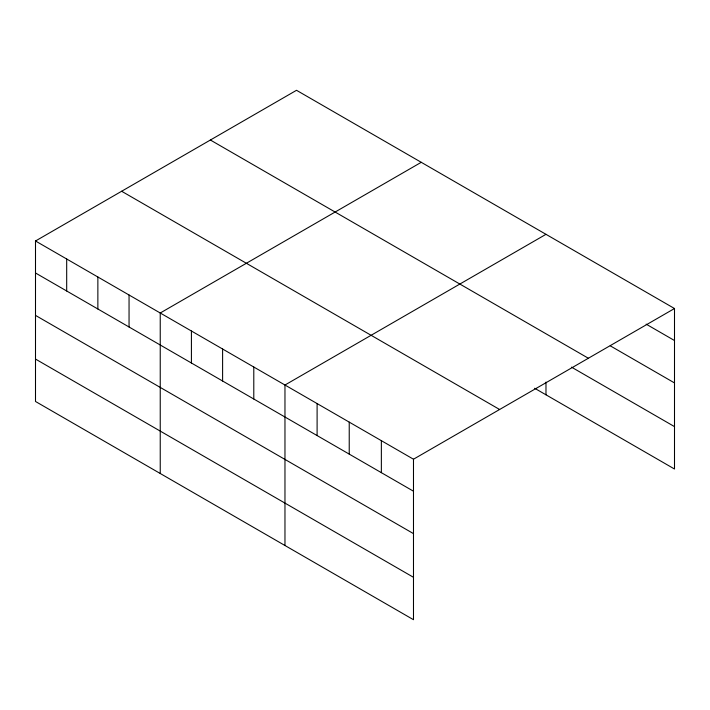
<?xml version="1.0" encoding="UTF-8"?>
<svg xmlns="http://www.w3.org/2000/svg" width="710" height="710" viewBox="0 0 710 710"><rect width="100%" height="100%" fill="white"/><g stroke="black" fill="none" stroke-linecap="round" stroke-linejoin="round"><path stroke-width="1.06" d="M35.5 240.992L413.486 459.219L413.486 619.706L35.5 401.478L35.5 240.992L296.514 90.294L674.5 308.522L674.5 469.008L534.648 388.264M421.252 162.306L160.238 313.003L160.238 473.49M545.981 234.327L284.967 385.024L284.967 545.511M413.486 459.219L674.5 308.522M646.153 324.15L674.5 340.525M610.245 345.823L674.5 382.921M210.382 140.021L588.368 358.248M571.497 367.141L674.5 426.612M121.632 191.256L499.618 409.492M35.5 272.986L413.486 491.214M35.5 315.391L413.486 533.618M35.5 359.074L413.486 577.301M545.981 382.095L545.981 394.813M381.359 440.67L381.359 472.665M349.231 422.122L349.231 454.116M317.104 403.573L317.104 435.567M253.789 367.017L253.789 399.011M222.603 349.009L222.603 381.013M191.416 331.011L191.416 363.005M129.051 295.005L129.051 326.999M97.865 276.998L97.865 308.992M66.687 258.99L66.687 290.993"/></g></svg>
